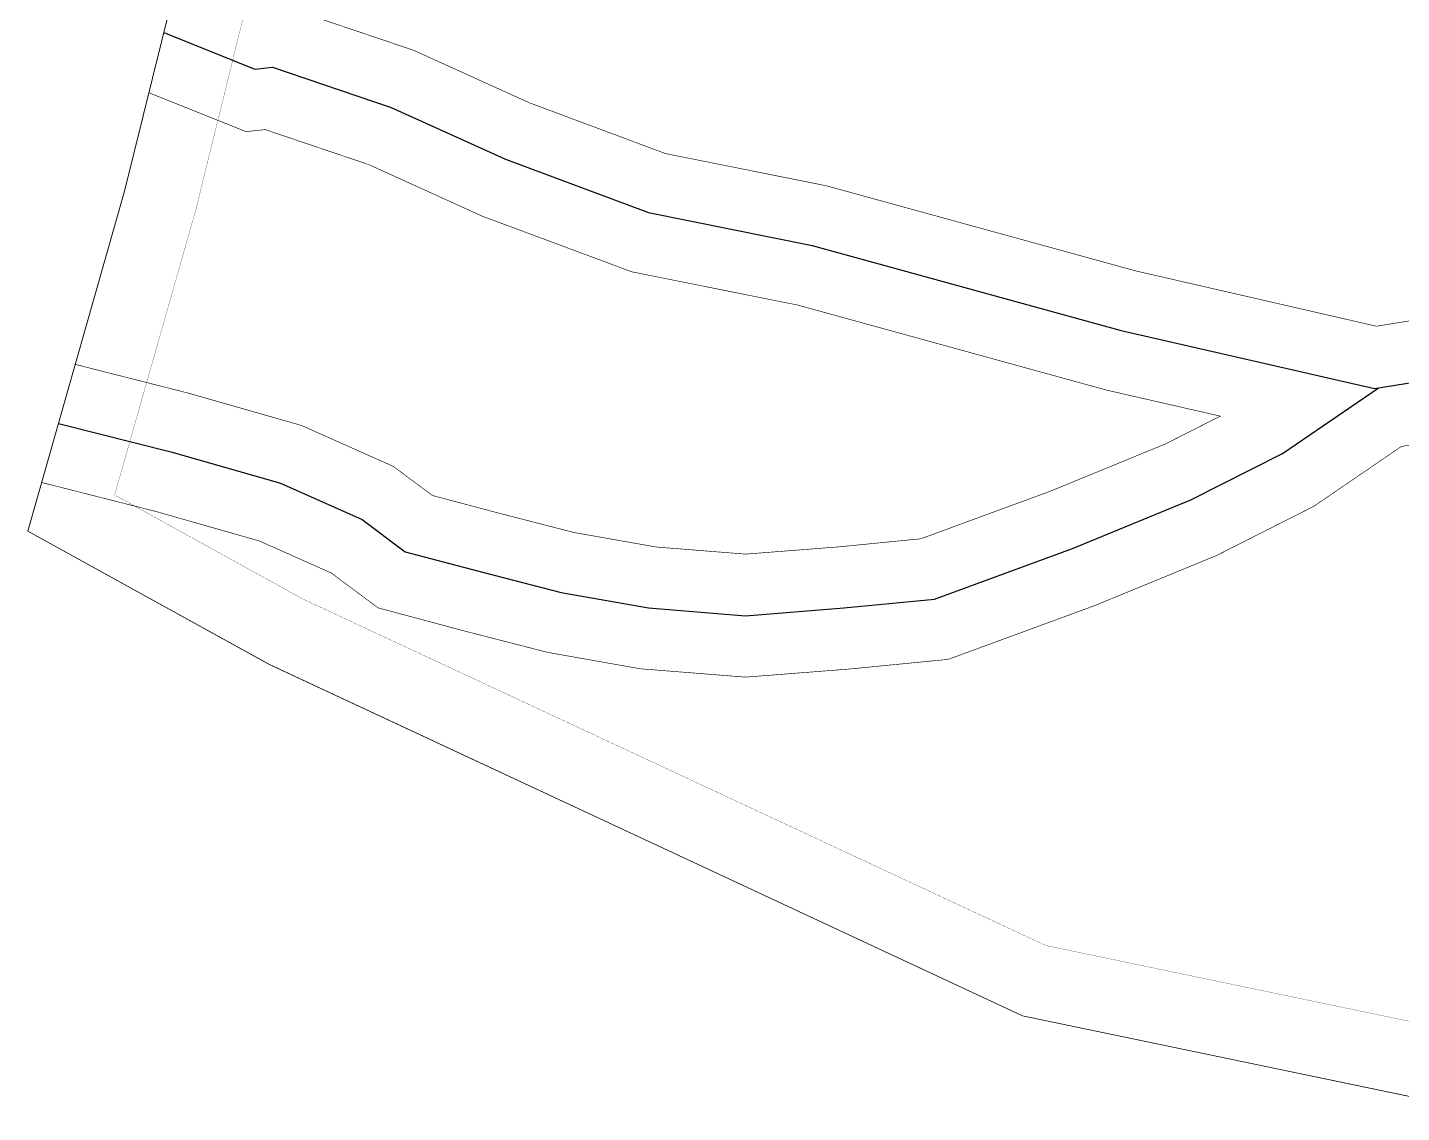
# Model space of a CAD drawing. Header units: metres. Extents: x -147 to 329, y -96 to 162.
# Drawn here: x -147.4 to -35.5, y -95.6 to -7.2 of the extents above; entities that cross this region are included whole.
import ezdxf

# ---------------------------------------------------------------- set-up
doc = ezdxf.new("R2010")
doc.units = ezdxf.units.M
doc.layers.add('-Αργάκι', color=140, linetype='Continuous')
for name, color, linetype, lineweight in [('Development Boundary', 255, 'Continuous', 9), ('Plot Boundary', 2, 'Continuous', 9), ('Solar Exclusion Boundary', 1, 'Continuous', 9)]:
    doc.layers.add(name, color=color, linetype=linetype, lineweight=lineweight)

msp = doc.modelspace()

# ---------------------------------------------------------------- linework, layer by layer
at = {"layer": '-Αργάκι', "linetype": 'Continuous'}
for points in [[(-136.33, -7.58), (-128.9, -10.55), (-127.47, -10.41), (-117.78, -13.69), (-108.47, -17.91), (-96.81, -22.26), (-83.48, -24.94), (-58.3, -31.87), (-37.66, -36.61), (-29.06, -35.21), (-28.67, -35.07)], [(-144.91, -39.45), (-135.64, -41.8), (-126.82, -44.32), (-120.15, -47.29), (-116.64, -49.9), (-110.25, -51.61), (-103.94, -53.23), (-96.83, -54.49), (-88.91, -55.12), (-80.89, -54.49), (-73.51, -53.77), (-62.26, -49.63), (-52.62, -45.67), (-45.15, -41.89), (-37.36, -36.56)]]:
    msp.add_lwpolyline(points, dxfattribs=at)
at = {"layer": 'Development Boundary', "const_width": 0.02}
msp.add_lwpolyline([(-124.99, -53.76), (-140.33, -45.28), (-133.72, -22.06), (-126.36, 7.81), (-44.67, 50.74), (38.72, 95.65), (78.36, 91.3), (77.54, 76.39), (76.06, 43.33), (130.62, 38.19), (122.54, 21.7), (102.72, 17.45), (88.18, 14.32), (42.7, -33.76), (28.78, -71.04), (-28.96, -89.41), (-64.44, -82.01)], close=True, dxfattribs=at)
at = {"layer": 'Plot Boundary', "lineweight": 0}
msp.add_lwpolyline([(-127.71, -59.11), (-147.41, -48.23), (-139.52, -20.52), (-133.45, 4.08), (-44.67, 50.74), (38.72, 95.65), (84.34, 90.64), (83.53, 76.09), (82.31, 48.77), (146.23, 42.75), (147.44, 39.78), (136.27, 36.1), (126.65, 16.45), (103.98, 11.58), (91.27, 8.85), (47.9, -37), (33.39, -75.87), (-28.64, -95.61), (-66.35, -87.74), (-127.71, -59.11), (-127.71, -59.11)], close=True, dxfattribs=at)
at = {"layer": 'Solar Exclusion Boundary', "const_width": 0.05}
for points in [[(13.47, -1.68), (2.48, -11.3), (-2.3, -15.99), (-9.01, -21.28), (-17.19, -25.44), (-28.67, -29.73), (-30.35, -30.36), (-37.49, -31.52), (-57.07, -27.02), (-82.32, -20.07), (-95.44, -17.44), (-106.56, -13.29), (-115.94, -9.03), (-126.89, -5.33)], [(-135.12, -2.68), (-137.54, -12.48), (-129.62, -15.65), (-128.05, -15.49), (-119.62, -18.34), (-110.38, -22.54), (-98.19, -27.08), (-84.64, -29.8), (-59.52, -36.72), (-50.22, -38.85), (-54.7, -41.12), (-64.07, -44.97), (-74.63, -48.85), (-81.33, -49.51), (-88.91, -50.1), (-96.2, -49.52), (-102.88, -48.34), (-108.98, -46.77), (-114.43, -45.32), (-117.61, -42.95), (-125.1, -39.61), (-134.34, -36.97), (-143.54, -34.63), (-146.27, -44.26), (-136.94, -46.63), (-128.53, -49.03), (-122.69, -51.63), (-118.86, -54.48), (-111.51, -56.45), (-105, -58.12), (-97.47, -59.45), (-88.91, -60.13), (-80.46, -59.47), (-72.39, -58.68), (-60.44, -54.29), (-50.54, -50.22), (-42.6, -46.2), (-35.46, -41.32), (-31.69, -40.71)]]:
    msp.add_lwpolyline(points, dxfattribs=at)
at = {"layer": 'Solar Exclusion Boundary'}
msp.add_lwpolyline([(-147.41, -48.23, 0, 0, 0), (-139.52, -20.52, 0, 0, 0), (-135.02, -2.27, 0.05, 0.05, 0), (-31.69, -2.71, 0.05, 0.05, 0), (24.24, -2.71, 0.05, 0.05, 0), (24.24, -5.71, 0.05, 0.05, 0), (9.28, -18.64, 0.05, 0.05, 0), (4.32, -23.51, 0.05, 0.05, 0), (-3.59, -29.75, 0.05, 0.05, 0), (-13.16, -34.61, 0.05, 0.05, 0), (-27.78, -40.07, 0.05, 0.05, 0), (-28.69, -40.22, 0.05, 0.05, 0), (-28.69, -95.6, 0.05, 0.05, 0), (-29.88, -95.35, 0.05, 0.05, 0), (-66.35, -87.74, 0.05, 0.05, 0), (-127.71, -59.11, 0.05, 0.05, 0)], format="xyseb", close=True, dxfattribs=at)

doc.saveas('drawing.dxf')
